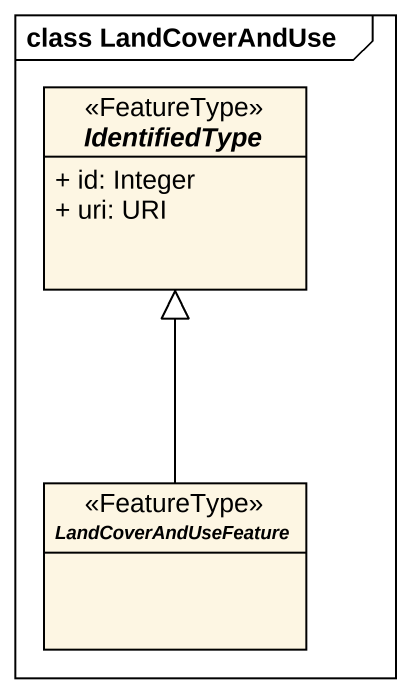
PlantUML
@startuml
mainframe class LandCoverAndUse
hide circle
hide empty members
skinparam classAttributeIconSize 0
abstract class IdentifiedType <<FeatureType>> {
  + id: Integer
  + uri: URI
}
abstract class LandCoverAndUseFeature <<FeatureType>>
LandCoverAndUseFeature -up-|> IdentifiedType
@enduml
